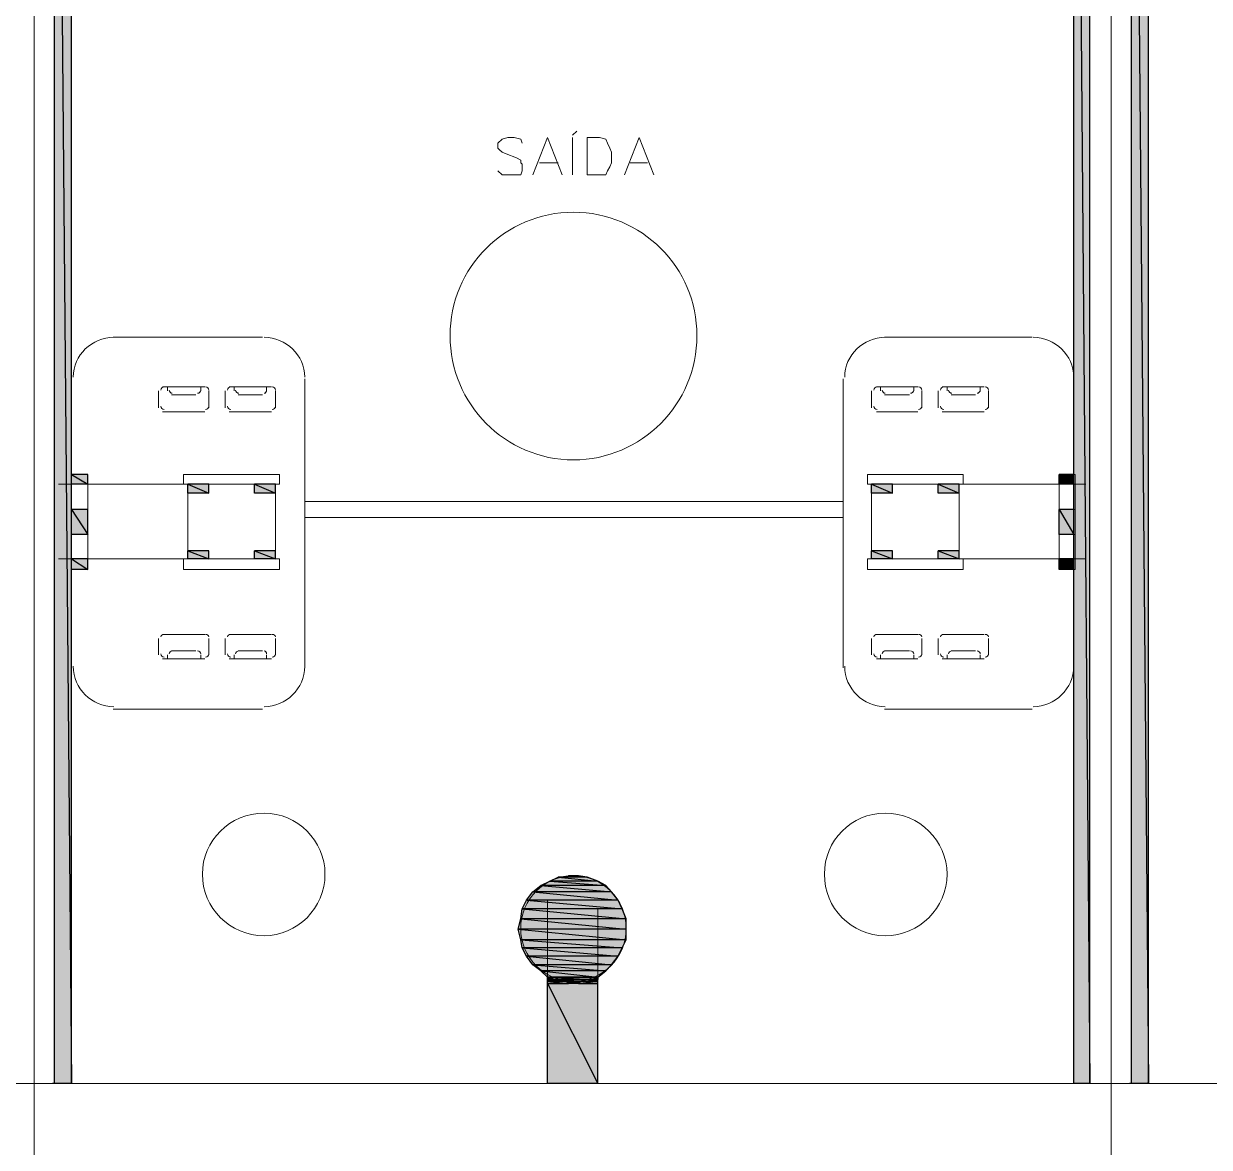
# Model space of a CAD drawing. Header units: millimetres. Extents: x 40 to 176, y -32 to 59.
# Drawn here: x 104.483 to 106.522, y 1.276 to 3.208 of the extents above; entities that cross this region are included whole.
import ezdxf

# ---------------------------------------------------------------- set-up
doc = ezdxf.new("R2010")
doc.units = ezdxf.units.MM
doc.layers.add('15 - Quadro de medição', color=6, linetype='Continuous')

msp = doc.modelspace()

# ---------------------------------------------------------------- hatches: boundary and pattern name
at = {"layer": '15 - Quadro de medição', "true_color": 0x000007}
h = msp.add_hatch(color=7, dxfattribs=at)
h.paths.add_polyline_path([(104.5655, 4.729), (104.5362, 4.729), (104.5655, 1.3852)])
h.paths.add_polyline_path([(104.5362, 4.729), (104.5655, 1.3852), (104.5362, 1.3852)])
h = msp.add_hatch(color=7, dxfattribs=at)
h.paths.add_polyline_path([(106.317, 4.729), (106.2891, 4.729), (106.317, 1.3852)])
h.paths.add_polyline_path([(106.2891, 4.729), (106.317, 1.3852), (106.2891, 1.3852)])
h = msp.add_hatch(color=7, dxfattribs=at)
h.paths.add_polyline_path([(106.4176, 4.729), (106.3883, 4.729), (106.4176, 1.3852)])
h.paths.add_polyline_path([(106.3883, 4.729), (106.4176, 1.3852), (106.3883, 1.3852)])
h = msp.add_hatch(color=7, dxfattribs=at)
h.paths.add_polyline_path([(104.5934, 2.4327), (104.5655, 2.4327), (104.5934, 2.416)])
h.paths.add_polyline_path([(104.5655, 2.4327), (104.5934, 2.416), (104.5655, 2.416)])
h = msp.add_hatch(color=7, dxfattribs=at)
h.paths.add_polyline_path([(106.2891, 2.4327), (106.264, 2.4327), (106.2891, 2.416)])
h.paths.add_polyline_path([(106.264, 2.4327), (106.2891, 2.416), (106.264, 2.416)])
h = msp.add_hatch(color=7, dxfattribs=at)
h.paths.add_polyline_path([(104.8015, 2.416), (104.7652, 2.416), (104.8015, 2.4006)])
h.paths.add_polyline_path([(104.7652, 2.416), (104.8015, 2.4006), (104.7652, 2.4006)])
h = msp.add_hatch(color=7, dxfattribs=at)
h.paths.add_polyline_path([(104.9161, 2.416), (104.8798, 2.416), (104.9161, 2.4006)])
h.paths.add_polyline_path([(104.8798, 2.416), (104.9161, 2.4006), (104.8798, 2.4006)])
h = msp.add_hatch(color=7, dxfattribs=at)
h.paths.add_polyline_path([(105.9776, 2.416), (105.9413, 2.416), (105.9776, 2.4006)])
h.paths.add_polyline_path([(105.9413, 2.416), (105.9776, 2.4006), (105.9413, 2.4006)])
h = msp.add_hatch(color=7, dxfattribs=at)
h.paths.add_polyline_path([(106.0921, 2.416), (106.0558, 2.416), (106.0921, 2.4006)])
h.paths.add_polyline_path([(106.0558, 2.416), (106.0921, 2.4006), (106.0558, 2.4006)])
h = msp.add_hatch(color=7, dxfattribs=at)
h.paths.add_polyline_path([(104.5934, 2.3727), (104.5655, 2.3727), (104.5934, 2.3294)])
h.paths.add_polyline_path([(104.5655, 2.3727), (104.5934, 2.3294), (104.5655, 2.3294)])
h = msp.add_hatch(color=7, dxfattribs=at)
h.paths.add_polyline_path([(106.2891, 2.3727), (106.264, 2.3727), (106.2891, 2.3294)])
h.paths.add_polyline_path([(106.264, 2.3727), (106.2891, 2.3294), (106.264, 2.3294)])
h = msp.add_hatch(color=7, dxfattribs=at)
h.paths.add_polyline_path([(104.5934, 2.2875), (104.5655, 2.2875), (104.5934, 2.2693)])
h.paths.add_polyline_path([(104.5655, 2.2875), (104.5934, 2.2693), (104.5655, 2.2693)])
h = msp.add_hatch(color=7, dxfattribs=at)
h.paths.add_polyline_path([(104.8015, 2.3014), (104.7652, 2.3014), (104.8015, 2.2875)])
h.paths.add_polyline_path([(104.7652, 2.3014), (104.8015, 2.2875), (104.7652, 2.2875)])
h = msp.add_hatch(color=7, dxfattribs=at)
h.paths.add_polyline_path([(104.9161, 2.3014), (104.8798, 2.3014), (104.9161, 2.2875)])
h.paths.add_polyline_path([(104.8798, 2.3014), (104.9161, 2.2875), (104.8798, 2.2875)])
h = msp.add_hatch(color=7, dxfattribs=at)
h.paths.add_polyline_path([(105.9776, 2.3014), (105.9413, 2.3014), (105.9776, 2.2875)])
h.paths.add_polyline_path([(105.9413, 2.3014), (105.9776, 2.2875), (105.9413, 2.2875)])
h = msp.add_hatch(color=7, dxfattribs=at)
h.paths.add_polyline_path([(106.0921, 2.3014), (106.0558, 2.3014), (106.0921, 2.2875)])
h.paths.add_polyline_path([(106.0558, 2.3014), (106.0921, 2.2875), (106.0558, 2.2875)])
h = msp.add_hatch(color=7, dxfattribs=at)
h.paths.add_polyline_path([(106.2891, 2.2875), (106.264, 2.2875), (106.2891, 2.2693)])
h.paths.add_polyline_path([(106.264, 2.2875), (106.2891, 2.2693), (106.264, 2.2693)])
h = msp.add_hatch(color=7, dxfattribs=at)
h.paths.add_polyline_path([(105.4524, 1.7399), (105.4022, 1.7399), (105.4706, 1.733)])
h.paths.add_polyline_path([(105.4022, 1.7399), (105.4706, 1.733), (105.3882, 1.733)])
h = msp.add_hatch(color=7, dxfattribs=at)
h.paths.add_polyline_path([(105.4371, 1.7427), (105.4203, 1.7427), (105.4524, 1.7399)])
h.paths.add_polyline_path([(105.4203, 1.7427), (105.4524, 1.7399), (105.4022, 1.7399)])
h = msp.add_hatch(color=7, dxfattribs=at)
h.paths.add_polyline_path([(105.4943, 1.7148), (105.3589, 1.7148), (105.5055, 1.7008)])
h.paths.add_polyline_path([(105.3589, 1.7148), (105.5055, 1.7008), (105.3477, 1.7008)])
h = msp.add_hatch(color=7, dxfattribs=at)
h.paths.add_polyline_path([(105.4846, 1.726), (105.3728, 1.726), (105.4943, 1.7148)])
h.paths.add_polyline_path([(105.3728, 1.726), (105.4943, 1.7148), (105.3589, 1.7148)])
h = msp.add_hatch(color=7, dxfattribs=at)
h.paths.add_polyline_path([(105.4706, 1.733), (105.3882, 1.733), (105.4846, 1.726)])
h.paths.add_polyline_path([(105.3882, 1.733), (105.4846, 1.726), (105.3728, 1.726)])
h = msp.add_hatch(color=7, dxfattribs=at)
h.paths.add_polyline_path([(105.5055, 1.7008), (105.3477, 1.7008), (105.5125, 1.6855)])
h.paths.add_polyline_path([(105.3477, 1.7008), (105.5125, 1.6855), (105.3407, 1.6855)])
h = msp.add_hatch(color=7, dxfattribs=at)
h.paths.add_polyline_path([(105.5125, 1.6855), (105.3407, 1.6855), (105.5195, 1.6687)])
h.paths.add_polyline_path([(105.3407, 1.6855), (105.5195, 1.6687), (105.3379, 1.6687)])
h = msp.add_hatch(color=7, dxfattribs=at)
h.paths.add_polyline_path([(105.5195, 1.6687), (105.3379, 1.6687), (105.5195, 1.6506)])
h.paths.add_polyline_path([(105.3379, 1.6687), (105.5195, 1.6506), (105.3337, 1.6506)])
h = msp.add_hatch(color=7, dxfattribs=at)
h.paths.add_polyline_path([(105.5195, 1.6506), (105.3337, 1.6506), (105.5195, 1.6324)])
h.paths.add_polyline_path([(105.3337, 1.6506), (105.5195, 1.6324), (105.3379, 1.6324)])
h = msp.add_hatch(color=7, dxfattribs=at)
h.paths.add_polyline_path([(105.5195, 1.6324), (105.3379, 1.6324), (105.5125, 1.6184)])
h.paths.add_polyline_path([(105.3379, 1.6324), (105.5125, 1.6184), (105.3407, 1.6184)])
h = msp.add_hatch(color=7, dxfattribs=at)
h.paths.add_polyline_path([(105.5125, 1.6184), (105.3407, 1.6184), (105.5055, 1.6045)])
h.paths.add_polyline_path([(105.3407, 1.6184), (105.5055, 1.6045), (105.3477, 1.6045)])
h = msp.add_hatch(color=7, dxfattribs=at)
h.paths.add_polyline_path([(105.5055, 1.6045), (105.3477, 1.6045), (105.4943, 1.5891)])
h.paths.add_polyline_path([(105.3477, 1.6045), (105.4943, 1.5891), (105.3589, 1.5891)])
h = msp.add_hatch(color=7, dxfattribs=at)
h.paths.add_polyline_path([(105.4943, 1.5891), (105.3589, 1.5891), (105.4846, 1.5793)])
h.paths.add_polyline_path([(105.3589, 1.5891), (105.4846, 1.5793), (105.3728, 1.5793)])
h = msp.add_hatch(color=7, dxfattribs=at)
h.paths.add_polyline_path([(105.4846, 1.5793), (105.3728, 1.5793), (105.4706, 1.5681)])
h.paths.add_polyline_path([(105.3728, 1.5793), (105.4706, 1.5681), (105.384, 1.5681)])
h = msp.add_hatch(color=7, dxfattribs=at)
h.paths.add_polyline_path([(105.3882, 1.5681), (105.384, 1.5681), (105.3952, 1.564)])
h.paths.add_polyline_path([(105.384, 1.5681), (105.3952, 1.564), (105.384, 1.564)])
h = msp.add_hatch(color=7, dxfattribs=at)
h.paths.add_polyline_path([(105.3952, 1.564), (105.384, 1.564), (105.4022, 1.5612)])
h.paths.add_polyline_path([(105.384, 1.564), (105.4022, 1.5612), (105.384, 1.5612)])
h = msp.add_hatch(color=7, dxfattribs=at)
h.paths.add_polyline_path([(105.4161, 1.5612), (105.384, 1.5612)])
h.paths.add_polyline_path([(105.4161, 1.5612), (105.384, 1.5612), (105.4022, 1.5612)])
h = msp.add_hatch(color=7, dxfattribs=at)
h.paths.add_polyline_path([(105.4161, 1.5612), (105.384, 1.5612), (105.4203, 1.557)])
h.paths.add_polyline_path([(105.384, 1.5612), (105.4203, 1.557), (105.384, 1.557)])
h = msp.add_hatch(color=7, dxfattribs=at)
h.paths.add_polyline_path([(105.4706, 1.557), (105.384, 1.557), (105.4706, 1.3852)])
h.paths.add_polyline_path([(105.384, 1.557), (105.4706, 1.3852), (105.384, 1.3852)])
h = msp.add_hatch(color=7, dxfattribs=at)
h.paths.add_polyline_path([(105.4706, 1.5681), (105.3882, 1.5681), (105.4594, 1.564)])
h.paths.add_polyline_path([(105.3882, 1.5681), (105.4594, 1.564), (105.3952, 1.564)])
h = msp.add_hatch(color=7, dxfattribs=at)
h.paths.add_polyline_path([(105.4594, 1.564), (105.3952, 1.564), (105.4524, 1.5612)])
h.paths.add_polyline_path([(105.3952, 1.564), (105.4524, 1.5612), (105.4022, 1.5612)])
h = msp.add_hatch(color=7, dxfattribs=at)
h.paths.add_polyline_path([(105.4413, 1.5612), (105.4161, 1.5612), (105.4371, 1.557)])
h.paths.add_polyline_path([(105.4161, 1.5612), (105.4371, 1.557), (105.4203, 1.557)])
h = msp.add_hatch(color=7, dxfattribs=at)
h.paths.add_polyline_path([(105.4706, 1.5612), (105.4413, 1.5612), (105.4706, 1.557)])
h.paths.add_polyline_path([(105.4413, 1.5612), (105.4706, 1.557), (105.4371, 1.557)])
h = msp.add_hatch(color=7, dxfattribs=at)
h.paths.add_polyline_path([(105.4371, 1.557), (105.4706, 1.557), (105.4692, 1.557)])
h.paths.add_polyline_path([(105.4706, 1.557), (105.4692, 1.557), (105.4371, 1.557)])
h = msp.add_hatch(color=7, dxfattribs=at)
h.paths.add_polyline_path([(105.4524, 1.5612), (105.4706, 1.5612), (105.4692, 1.5612)])
h.paths.add_polyline_path([(105.4706, 1.5612), (105.4692, 1.5612), (105.4524, 1.5612)])
h = msp.add_hatch(color=7, dxfattribs=at)
h.paths.add_polyline_path([(105.4706, 1.564), (105.4594, 1.564), (105.4706, 1.5612)])
h.paths.add_polyline_path([(105.4594, 1.564), (105.4706, 1.5612), (105.4552, 1.5612)])
h = msp.add_hatch(color=7, dxfattribs=at)
h.paths.add_polyline_path([(105.4706, 1.564), (105.4706, 1.5681)])
h.paths.add_polyline_path([(105.4706, 1.5681), (105.4706, 1.564), (105.4594, 1.564)])

# ---------------------------------------------------------------- linework, layer by layer
at = {"layer": '15 - Quadro de medição', "color": 7, "linetype": 'Continuous', "lineweight": 20, "true_color": 0x000007}
for points in [[(102.6491, 5.0936), (104.5012, 5.0936), (104.5012, 1.3852), (102.6491, 1.3852)], [(104.5012, 5.0936), (106.3533, 5.0936), (106.3533, 1.3852), (104.5012, 1.3852)], [(106.3533, 5.0936), (108.2082, 5.0936), (108.2082, 1.3852), (106.3533, 1.3852)], [(105.4524, 2.9481), (105.4524, 3.0124), (105.4734, 3.0124), (105.4846, 3.0096), (105.4874, 3.0026), (105.4915, 2.9942), (105.4943, 2.9873), (105.4943, 2.9691), (105.4915, 2.9621), (105.4874, 2.9551), (105.4846, 2.9481), (105.4734, 2.9481)], [(104.5934, 2.4327), (104.5655, 2.4327), (104.5655, 2.2693), (104.5934, 2.2693)], [(106.264, 2.4327), (106.2919, 2.4327), (106.2919, 2.2693), (106.264, 2.2693)], [(104.7652, 2.4006), (104.8015, 2.4006), (104.8015, 2.416), (104.7652, 2.416)], [(104.9161, 2.4006), (104.8798, 2.4006), (104.8798, 2.416), (104.9161, 2.416)], [(105.9413, 2.4006), (105.9776, 2.4006), (105.9776, 2.416), (105.9413, 2.416)], [(106.0921, 2.4006), (106.0558, 2.4006), (106.0558, 2.416), (106.0921, 2.416)], [(104.7652, 2.3014), (104.8015, 2.3014), (104.8015, 2.2875), (104.7652, 2.2875)], [(104.9161, 2.3014), (104.8798, 2.3014), (104.8798, 2.2875), (104.9161, 2.2875)], [(105.9413, 2.3014), (105.9776, 2.3014), (105.9776, 2.2875), (105.9413, 2.2875)], [(106.0921, 2.3014), (106.0558, 2.3014), (106.0558, 2.2875), (106.0921, 2.2875)], [(102.6491, 1.3852), (104.5012, 1.3852), (104.5012, -2.319), (102.6491, -2.319)], [(104.5012, 1.3852), (106.3533, 1.3852), (106.3533, -2.319), (104.5012, -2.319)], [(106.3533, 1.3852), (108.2082, 1.3852), (108.2082, -2.319), (106.3533, -2.319)]]:
    msp.add_lwpolyline(points, close=True, dxfattribs=at)
for points in [[(104.5725, 4.9511), (106.2891, 4.9511), (106.2891, 1.3852), (104.5655, 1.3852), (104.5641, 1.3866), (104.5012, 1.3852)], [(104.5655, 1.3852), (104.5655, 4.9441), (104.5655, 4.9441)], [(106.4246, 4.9511), (108.144, 4.9511), (108.144, 1.3852), (106.4176, 1.3852), (106.4162, 1.3866), (106.3533, 1.3852)], [(106.4176, 1.3852), (106.4176, 4.9441), (106.4176, 4.9441)], [(104.5012, 4.8645), (104.5012, 1.3852), (102.6491, 1.3852), (102.6491, 4.8645)], [(106.3533, 4.8645), (106.3533, 1.3852), (104.5012, 1.3852), (104.5012, 4.8645)], [(108.2082, 4.8645), (108.2082, 1.3852), (106.3533, 1.3852), (106.3533, 4.8645)], [(104.5362, 4.729), (104.5362, 1.3852), (104.5655, 1.3852), (104.5222, 1.3852)], [(106.2891, 1.3852), (106.317, 1.3852), (106.317, 4.729)], [(106.3883, 4.729), (106.3883, 1.3852), (106.4176, 1.3852), (106.3743, 1.3852)], [(105.4273, 3.0166), (105.4343, 3.0236), (105.4343, 3.0236)], [(105.3407, 3.0026), (105.3379, 3.0096), (105.3267, 3.0124), (105.3156, 3.0124), (105.3058, 3.0096), (105.2988, 3.0026), (105.2988, 2.9942), (105.3016, 2.9914), (105.3058, 2.9873), (105.3128, 2.9845), (105.3309, 2.9775), (105.3379, 2.9733), (105.3379, 2.9691), (105.3407, 2.9663), (105.3407, 2.9551), (105.3379, 2.9481), (105.3267, 2.9481), (105.3156, 2.9481), (105.3058, 2.9481), (105.2988, 2.9551)], [(105.3589, 2.9481), (105.384, 3.0124), (105.4091, 2.9481)], [(105.4273, 2.9481), (105.4273, 3.0124), (105.4273, 3.0124)], [(105.5167, 2.9481), (105.5418, 3.0124), (105.567, 2.9481)], [(105.37, 2.9691), (105.4022, 2.9691), (105.4022, 2.9691)], [(105.5265, 2.9691), (105.5558, 2.9691), (105.5558, 2.9691)], [(104.6367, 2.6688), (104.8937, 2.6688), (104.8937, 2.6688)], [(106.2179, 2.6688), (105.9636, 2.6688), (105.9636, 2.6688)], [(104.5655, 2.1003), (104.5655, 2.5976), (104.5655, 2.5976)], [(104.9664, 2.5976), (104.9664, 2.3866), (104.9664, 2.1003)], [(105.8924, 2.5976), (105.8924, 2.3866), (105.8924, 2.1003)], [(106.2891, 2.1003), (106.2891, 2.5976), (106.2891, 2.5976)], [(104.7149, 2.5473), (104.7149, 2.5766), (104.7149, 2.5766)], [(104.7219, 2.5836), (104.7946, 2.5836), (104.7946, 2.5836)], [(104.7876, 2.5766), (104.7876, 2.5836), (104.7303, 2.5836), (104.7303, 2.5766)], [(104.7373, 2.5696), (104.7792, 2.5696), (104.7792, 2.5696)], [(104.8015, 2.5766), (104.8015, 2.5473), (104.8015, 2.5473)], [(104.8295, 2.5766), (104.8295, 2.5473), (104.8295, 2.5473)], [(104.9091, 2.5836), (104.8365, 2.5836), (104.8365, 2.5836)], [(104.8448, 2.5766), (104.8448, 2.5836), (104.9007, 2.5836), (104.9007, 2.5766)], [(104.8937, 2.5696), (104.8518, 2.5696), (104.8518, 2.5696)], [(104.9161, 2.5473), (104.9161, 2.5766), (104.9161, 2.5766)], [(105.9413, 2.5473), (105.9413, 2.5766), (105.9413, 2.5766)], [(105.9497, 2.5836), (106.0209, 2.5836), (106.0209, 2.5836)], [(106.0139, 2.5766), (106.0139, 2.5836), (105.9567, 2.5836), (105.9567, 2.5766)], [(105.9636, 2.5696), (106.0069, 2.5696), (106.0069, 2.5696)], [(106.0279, 2.5766), (106.0279, 2.5473), (106.0279, 2.5473)], [(106.0558, 2.5766), (106.0558, 2.5473), (106.0558, 2.5473)], [(106.1354, 2.5836), (106.0628, 2.5836), (106.0628, 2.5836)], [(106.0712, 2.5766), (106.0712, 2.5836), (106.1285, 2.5836), (106.1285, 2.5766)], [(106.1201, 2.5696), (106.0782, 2.5696), (106.0782, 2.5696)], [(106.1424, 2.5473), (106.1424, 2.5766), (106.1424, 2.5766)], [(104.7946, 2.5403), (104.7219, 2.5403), (104.7219, 2.5403)], [(104.8365, 2.5403), (104.9091, 2.5403), (104.9091, 2.5403)], [(106.0209, 2.5403), (105.9497, 2.5403), (105.9497, 2.5403)], [(106.0628, 2.5403), (106.1354, 2.5403), (106.1354, 2.5403)], [(104.9161, 2.416), (104.9231, 2.416), (104.9231, 2.4327), (104.7582, 2.4327), (104.7582, 2.416)], [(105.9413, 2.416), (105.9343, 2.416), (105.9343, 2.4327), (106.0991, 2.4327), (106.0991, 2.416)], [(104.5431, 2.416), (104.9161, 2.416), (104.9161, 2.2875)], [(104.7652, 2.416), (104.7652, 2.2875), (104.7652, 2.2875)], [(106.31, 2.416), (105.9413, 2.416), (105.9413, 2.2875)], [(106.0921, 2.416), (106.0921, 2.2875), (106.0921, 2.2875)], [(104.9664, 2.3866), (105.8924, 2.3866), (105.8924, 2.3866)], [(104.5934, 2.3727), (104.5655, 2.3727), (104.5655, 2.3727)], [(106.264, 2.3727), (106.2919, 2.3727), (106.2919, 2.3727)], [(104.9664, 2.3587), (105.8924, 2.3587), (105.8924, 2.3587)], [(104.5934, 2.3294), (104.5655, 2.3294), (104.5655, 2.3294)], [(106.264, 2.3294), (106.2919, 2.3294), (106.2919, 2.3294)], [(104.5431, 2.2875), (104.9161, 2.2875), (104.9161, 2.2875)], [(104.9161, 2.2875), (104.9231, 2.2875), (104.9231, 2.2693), (104.7582, 2.2693), (104.7582, 2.2875)], [(105.9413, 2.2875), (105.9343, 2.2875), (105.9343, 2.2693), (106.0991, 2.2693), (106.0991, 2.2875)], [(106.31, 2.2875), (105.9413, 2.2875), (105.9413, 2.2875)], [(104.7149, 2.1506), (104.7149, 2.1227), (104.7149, 2.1227)], [(104.7946, 2.1576), (104.7219, 2.1576), (104.7219, 2.1576)], [(104.8015, 2.1227), (104.8015, 2.1506), (104.8015, 2.1506)], [(104.8295, 2.1227), (104.8295, 2.1506), (104.8295, 2.1506)], [(104.8365, 2.1576), (104.9091, 2.1576), (104.9091, 2.1576)], [(104.9161, 2.1506), (104.9161, 2.1227), (104.9161, 2.1227)], [(105.9413, 2.1506), (105.9413, 2.1227), (105.9413, 2.1227)], [(106.0209, 2.1576), (105.9497, 2.1576), (105.9497, 2.1576)], [(106.0279, 2.1227), (106.0279, 2.1506), (106.0279, 2.1506)], [(106.0558, 2.1227), (106.0558, 2.1506), (106.0558, 2.1506)], [(106.0628, 2.1576), (106.1354, 2.1576), (106.1354, 2.1576)], [(106.1424, 2.1506), (106.1424, 2.1227), (106.1424, 2.1227)], [(104.7876, 2.1227), (104.7876, 2.1157), (104.7303, 2.1157), (104.7303, 2.1227)], [(104.7373, 2.1296), (104.7792, 2.1296), (104.7792, 2.1296)], [(104.8448, 2.1227), (104.8448, 2.1157), (104.9007, 2.1157), (104.9007, 2.1227)], [(104.8937, 2.1296), (104.8518, 2.1296), (104.8518, 2.1296)], [(106.0139, 2.1227), (106.0139, 2.1157), (105.9567, 2.1157), (105.9567, 2.1227)], [(105.9636, 2.1296), (106.0069, 2.1296), (106.0069, 2.1296)], [(106.0712, 2.1227), (106.0712, 2.1157), (106.1285, 2.1157), (106.1285, 2.1227)], [(106.1201, 2.1296), (106.0782, 2.1296), (106.0782, 2.1296)], [(104.7219, 2.1157), (104.7946, 2.1157), (104.7946, 2.1157)], [(104.9091, 2.1157), (104.8365, 2.1157), (104.8365, 2.1157)], [(105.9497, 2.1157), (106.0209, 2.1157), (106.0209, 2.1157)], [(106.1354, 2.1157), (106.0628, 2.1157), (106.0628, 2.1157)], [(104.8937, 2.0291), (104.6367, 2.0291), (104.6367, 2.0291)], [(105.9636, 2.0291), (106.2179, 2.0291), (106.2179, 2.0291)], [(105.384, 1.3852), (105.384, 1.7008), (105.384, 1.7008)], [(105.4706, 1.3852), (105.4706, 1.6855), (105.4706, 1.6855)]]:
    msp.add_lwpolyline(points, dxfattribs=at)
at = {"layer": '15 - Quadro de medição', "color": 7, "linetype": 'Continuous', "lineweight": -2, "true_color": 0x000007}
for points in [[(104.5655, 4.729), (104.5362, 4.729), (104.5655, 1.3852)], [(104.5362, 4.729), (104.5655, 1.3852), (104.5362, 1.3852)], [(106.317, 4.729), (106.2891, 4.729), (106.317, 1.3852)], [(106.2891, 4.729), (106.317, 1.3852), (106.2891, 1.3852)], [(106.4176, 4.729), (106.3883, 4.729), (106.4176, 1.3852)], [(106.3883, 4.729), (106.4176, 1.3852), (106.3883, 1.3852)], [(104.5934, 2.4327), (104.5655, 2.4327), (104.5934, 2.416)], [(104.5655, 2.4327), (104.5934, 2.416), (104.5655, 2.416)], [(106.2891, 2.4327), (106.264, 2.4327), (106.2891, 2.416)], [(106.264, 2.4327), (106.2891, 2.416), (106.264, 2.416)], [(104.8015, 2.416), (104.7652, 2.416), (104.8015, 2.4006)], [(104.7652, 2.416), (104.8015, 2.4006), (104.7652, 2.4006)], [(104.9161, 2.416), (104.8798, 2.416), (104.9161, 2.4006)], [(104.8798, 2.416), (104.9161, 2.4006), (104.8798, 2.4006)], [(105.9776, 2.416), (105.9413, 2.416), (105.9776, 2.4006)], [(105.9413, 2.416), (105.9776, 2.4006), (105.9413, 2.4006)], [(106.0921, 2.416), (106.0558, 2.416), (106.0921, 2.4006)], [(106.0558, 2.416), (106.0921, 2.4006), (106.0558, 2.4006)], [(104.5934, 2.3727), (104.5655, 2.3727), (104.5934, 2.3294)], [(104.5655, 2.3727), (104.5934, 2.3294), (104.5655, 2.3294)], [(106.2891, 2.3727), (106.264, 2.3727), (106.2891, 2.3294)], [(106.264, 2.3727), (106.2891, 2.3294), (106.264, 2.3294)], [(104.5934, 2.2875), (104.5655, 2.2875), (104.5934, 2.2693)], [(104.5655, 2.2875), (104.5934, 2.2693), (104.5655, 2.2693)], [(104.8015, 2.3014), (104.7652, 2.3014), (104.8015, 2.2875)], [(104.7652, 2.3014), (104.8015, 2.2875), (104.7652, 2.2875)], [(104.9161, 2.3014), (104.8798, 2.3014), (104.9161, 2.2875)], [(104.8798, 2.3014), (104.9161, 2.2875), (104.8798, 2.2875)], [(105.9776, 2.3014), (105.9413, 2.3014), (105.9776, 2.2875)], [(105.9413, 2.3014), (105.9776, 2.2875), (105.9413, 2.2875)], [(106.0921, 2.3014), (106.0558, 2.3014), (106.0921, 2.2875)], [(106.0558, 2.3014), (106.0921, 2.2875), (106.0558, 2.2875)], [(106.2891, 2.2875), (106.264, 2.2875), (106.2891, 2.2693)], [(106.264, 2.2875), (106.2891, 2.2693), (106.264, 2.2693)], [(105.4022, 1.7399), (105.4706, 1.733), (105.3882, 1.733)], [(105.4203, 1.7427), (105.4524, 1.7399), (105.4022, 1.7399)], [(105.4524, 1.7399), (105.4022, 1.7399), (105.4706, 1.733)], [(105.4371, 1.7427), (105.4203, 1.7427), (105.4524, 1.7399)], [(105.3589, 1.7148), (105.5055, 1.7008), (105.3477, 1.7008)], [(105.3728, 1.726), (105.4943, 1.7148), (105.3589, 1.7148)], [(105.4943, 1.7148), (105.3589, 1.7148), (105.5055, 1.7008)], [(105.3882, 1.733), (105.4846, 1.726), (105.3728, 1.726)], [(105.4846, 1.726), (105.3728, 1.726), (105.4943, 1.7148)], [(105.4706, 1.733), (105.3882, 1.733), (105.4846, 1.726)], [(105.3477, 1.7008), (105.5125, 1.6855), (105.3407, 1.6855)], [(105.5055, 1.7008), (105.3477, 1.7008), (105.5125, 1.6855)], [(105.3407, 1.6855), (105.5195, 1.6687), (105.3379, 1.6687)], [(105.5125, 1.6855), (105.3407, 1.6855), (105.5195, 1.6687)], [(105.3379, 1.6687), (105.5195, 1.6506), (105.3337, 1.6506)], [(105.5195, 1.6687), (105.3379, 1.6687), (105.5195, 1.6506)], [(105.5195, 1.6506), (105.3337, 1.6506), (105.5195, 1.6324)], [(105.3337, 1.6506), (105.5195, 1.6324), (105.3379, 1.6324)], [(105.5195, 1.6324), (105.3379, 1.6324), (105.5125, 1.6184)], [(105.3379, 1.6324), (105.5125, 1.6184), (105.3407, 1.6184)], [(105.5125, 1.6184), (105.3407, 1.6184), (105.5055, 1.6045)], [(105.3407, 1.6184), (105.5055, 1.6045), (105.3477, 1.6045)], [(105.5055, 1.6045), (105.3477, 1.6045), (105.4943, 1.5891)], [(105.3477, 1.6045), (105.4943, 1.5891), (105.3589, 1.5891)], [(105.4943, 1.5891), (105.3589, 1.5891), (105.4846, 1.5793)], [(105.3589, 1.5891), (105.4846, 1.5793), (105.3728, 1.5793)], [(105.4846, 1.5793), (105.3728, 1.5793), (105.4706, 1.5681)], [(105.3728, 1.5793), (105.4706, 1.5681), (105.384, 1.5681)], [(105.384, 1.5681), (105.384, 1.5681)], [(105.4706, 1.5681), (105.384, 1.5681)], [(105.384, 1.5681), (105.4706, 1.5681), (105.3882, 1.5681)], [(105.384, 1.5681), (105.3882, 1.5681), (105.3882, 1.5681)], [(105.3882, 1.5681), (105.3882, 1.5681), (105.384, 1.5681)], [(105.3882, 1.5681), (105.384, 1.5681), (105.3952, 1.564)], [(105.384, 1.5681), (105.3952, 1.564), (105.384, 1.564)], [(105.3952, 1.564), (105.384, 1.564), (105.4022, 1.5612)], [(105.384, 1.564), (105.4022, 1.5612), (105.384, 1.5612)], [(105.384, 1.5612), (105.4022, 1.5612), (105.4022, 1.5612)], [(105.4022, 1.5612), (105.4022, 1.5612), (105.384, 1.5612)], [(105.384, 1.5612), (105.4022, 1.5612), (105.4022, 1.5612)], [(105.4022, 1.5612), (105.4022, 1.5612), (105.384, 1.5612)], [(105.4161, 1.5612), (105.4161, 1.5612), (105.384, 1.5612)], [(105.4161, 1.5612), (105.384, 1.5612), (105.4022, 1.5612)], [(105.4161, 1.5612), (105.384, 1.5612), (105.4203, 1.557)], [(105.384, 1.5612), (105.4203, 1.557), (105.384, 1.557)], [(105.384, 1.557), (105.4203, 1.557), (105.4203, 1.557)], [(105.4203, 1.557), (105.4203, 1.557), (105.384, 1.557)], [(105.4706, 1.557), (105.384, 1.557), (105.4706, 1.3852)], [(105.384, 1.557), (105.4706, 1.3852), (105.384, 1.3852)], [(105.4706, 1.5681), (105.3882, 1.5681), (105.4594, 1.564)], [(105.3882, 1.5681), (105.4594, 1.564), (105.3952, 1.564)], [(105.4594, 1.564), (105.3952, 1.564), (105.4524, 1.5612)], [(105.3952, 1.564), (105.4524, 1.5612), (105.4022, 1.5612)], [(105.4022, 1.5612), (105.4524, 1.5612), (105.4524, 1.5612)], [(105.4524, 1.5612), (105.4524, 1.5612), (105.4022, 1.5612)], [(105.4524, 1.5612), (105.4022, 1.5612), (105.4413, 1.5612)], [(105.4022, 1.5612), (105.4413, 1.5612), (105.4161, 1.5612)], [(105.4413, 1.5612), (105.4161, 1.5612), (105.4371, 1.557)], [(105.4161, 1.5612), (105.4371, 1.557), (105.4203, 1.557)], [(105.4413, 1.5612), (105.4706, 1.557), (105.4371, 1.557)], [(105.4371, 1.557), (105.4706, 1.557), (105.4692, 1.557)], [(105.4706, 1.557), (105.4692, 1.557), (105.4371, 1.557)], [(105.4524, 1.5612), (105.4706, 1.5612), (105.4413, 1.5612)], [(105.4706, 1.5612), (105.4413, 1.5612), (105.4706, 1.557)], [(105.4552, 1.5612), (105.4706, 1.5612), (105.4524, 1.5612)], [(105.4524, 1.5612), (105.4706, 1.5612), (105.4692, 1.5612)], [(105.4706, 1.5612), (105.4692, 1.5612), (105.4524, 1.5612)], [(105.4706, 1.5612), (105.4524, 1.5612)], [(105.4594, 1.564), (105.4706, 1.5612), (105.4552, 1.5612)], [(105.4706, 1.5612), (105.4552, 1.5612)], [(105.4706, 1.5681), (105.4706, 1.564), (105.4594, 1.564)], [(105.4706, 1.564), (105.4594, 1.564), (105.4706, 1.5612)], [(105.4706, 1.5681), (105.4692, 1.5681), (105.4692, 1.5681)], [(105.4706, 1.5681), (105.4692, 1.5681), (105.4692, 1.5681)], [(105.4706, 1.5681), (105.4692, 1.5681), (105.4692, 1.5681)], [(105.4706, 1.564), (105.4706, 1.5681)]]:
    msp.add_lwpolyline(points, close=True, dxfattribs=at)
at = {"layer": '15 - Quadro de medição', "color": 7, "linetype": 'Continuous', "lineweight": 20, "true_color": 0x000007}
for points in [[(105.641, 2.6716), (105.641, 2.7889), (105.546, 2.8839), (105.4287, 2.8839), (105.4287, 2.8839), (105.3114, 2.8839), (105.2164, 2.7889), (105.2164, 2.6716), (105.2164, 2.6716), (105.2164, 2.5543), (105.3114, 2.4579), (105.4287, 2.4579), (105.4287, 2.4579), (105.546, 2.4579), (105.641, 2.5543), (105.641, 2.6716)], [(105.0013, 1.7455), (105.0013, 1.8028), (104.9538, 1.8503), (104.8965, 1.8503), (104.8965, 1.8503), (104.8379, 1.8503), (104.7904, 1.8028), (104.7904, 1.7455), (104.7904, 1.7455), (104.7904, 1.6869), (104.8379, 1.6394), (104.8965, 1.6394), (104.8965, 1.6394), (104.9538, 1.6394), (105.0013, 1.6869), (105.0013, 1.7455)], [(106.0712, 1.7455), (106.0712, 1.8028), (106.0237, 1.8503), (105.965, 1.8503), (105.965, 1.8503), (105.9064, 1.8503), (105.8603, 1.8028), (105.8603, 1.7455), (105.8603, 1.7455), (105.8603, 1.6869), (105.9064, 1.6394), (105.965, 1.6394), (105.965, 1.6394), (106.0237, 1.6394), (106.0712, 1.6869), (106.0712, 1.7455)], [(105.5195, 1.652), (105.5195, 1.7022), (105.479, 1.7427), (105.4287, 1.7427), (105.4287, 1.7427), (105.3784, 1.7427), (105.3379, 1.7022), (105.3379, 1.652), (105.3379, 1.652), (105.3379, 1.6017), (105.3784, 1.5612), (105.4287, 1.5612), (105.4287, 1.5612), (105.479, 1.5612), (105.5195, 1.6017), (105.5195, 1.652)]]:
    msp.add_open_spline(points, degree=3, knots=[0, 0, 0, 0, 0.0625, 0.0625, 0.0625, 0.062501, 0.125, 0.125, 0.125, 0.125001, 0.1875, 0.1875, 0.1875, 0.187501, 1, 1, 1, 1], dxfattribs=at)
for points in [[(104.6381, 2.6688), (104.6004, 2.6688), (104.5683, 2.6381), (104.5683, 2.6004)], [(104.9664, 2.6004), (104.9664, 2.6381), (104.9342, 2.6688), (104.8965, 2.6688)], [(105.965, 2.6688), (105.9273, 2.6688), (105.8952, 2.6381), (105.8952, 2.6004)], [(106.2891, 2.6004), (106.2891, 2.6381), (106.257, 2.6688), (106.2193, 2.6688)], [(104.7247, 2.5836), (104.7219, 2.5836), (104.7191, 2.5808), (104.7191, 2.578)], [(104.7331, 2.578), (104.7331, 2.5752), (104.7359, 2.5724), (104.7387, 2.5724)], [(104.782, 2.5724), (104.7848, 2.5724), (104.7876, 2.5752), (104.7876, 2.578)], [(104.8015, 2.578), (104.8015, 2.5808), (104.7988, 2.5836), (104.796, 2.5836)], [(104.8393, 2.5836), (104.8365, 2.5836), (104.8337, 2.5808), (104.8337, 2.578)], [(104.8476, 2.578), (104.8476, 2.5752), (104.8504, 2.5724), (104.8532, 2.5724)], [(104.8965, 2.5724), (104.8993, 2.5724), (104.9007, 2.5752), (104.9007, 2.578)], [(104.9161, 2.578), (104.9161, 2.5808), (104.9133, 2.5836), (104.9105, 2.5836)], [(105.9511, 2.5836), (105.9483, 2.5836), (105.9455, 2.5808), (105.9455, 2.578)], [(105.9595, 2.578), (105.9595, 2.5752), (105.9623, 2.5724), (105.965, 2.5724)], [(106.0083, 2.5724), (106.0111, 2.5724), (106.0139, 2.5752), (106.0139, 2.578)], [(106.0279, 2.578), (106.0279, 2.5808), (106.0251, 2.5836), (106.0223, 2.5836)], [(106.0656, 2.5836), (106.0628, 2.5836), (106.06, 2.5808), (106.06, 2.578)], [(106.074, 2.578), (106.074, 2.5752), (106.0768, 2.5724), (106.0796, 2.5724)], [(106.1229, 2.5724), (106.1257, 2.5724), (106.1285, 2.5752), (106.1285, 2.578)], [(106.1424, 2.578), (106.1424, 2.5808), (106.1396, 2.5836), (106.1368, 2.5836)], [(104.7191, 2.5501), (104.7191, 2.5473), (104.7219, 2.5445), (104.7247, 2.5445)], [(104.796, 2.5445), (104.7988, 2.5445), (104.8015, 2.5473), (104.8015, 2.5501)], [(104.8337, 2.5501), (104.8337, 2.5473), (104.8365, 2.5445), (104.8393, 2.5445)], [(104.9105, 2.5445), (104.9133, 2.5445), (104.9161, 2.5473), (104.9161, 2.5501)], [(105.9455, 2.5501), (105.9455, 2.5473), (105.9483, 2.5445), (105.9511, 2.5445)], [(106.0223, 2.5445), (106.0251, 2.5445), (106.0279, 2.5473), (106.0279, 2.5501)], [(106.06, 2.5501), (106.06, 2.5473), (106.0628, 2.5445), (106.0656, 2.5445)], [(106.1368, 2.5445), (106.1396, 2.5445), (106.1424, 2.5473), (106.1424, 2.5501)], [(104.7247, 2.1576), (104.7219, 2.1576), (104.7191, 2.1562), (104.7191, 2.1534)], [(104.8015, 2.1534), (104.8015, 2.1562), (104.7988, 2.1576), (104.796, 2.1576)], [(104.8393, 2.1576), (104.8365, 2.1576), (104.8337, 2.1562), (104.8337, 2.1534)], [(104.9161, 2.1534), (104.9161, 2.1562), (104.9133, 2.1576), (104.9105, 2.1576)], [(105.9511, 2.1576), (105.9483, 2.1576), (105.9455, 2.1562), (105.9455, 2.1534)], [(106.0279, 2.1534), (106.0279, 2.1562), (106.0251, 2.1576), (106.0223, 2.1576)], [(106.0656, 2.1576), (106.0628, 2.1576), (106.06, 2.1562), (106.06, 2.1534)], [(106.1424, 2.1534), (106.1424, 2.1562), (106.1396, 2.1576), (106.1368, 2.1576)], [(104.7191, 2.1241), (104.7191, 2.1213), (104.7219, 2.1185), (104.7247, 2.1185)], [(104.7387, 2.1296), (104.7359, 2.1296), (104.7331, 2.1269), (104.7331, 2.1241)], [(104.7876, 2.1241), (104.7876, 2.1269), (104.7848, 2.1296), (104.782, 2.1296)], [(104.796, 2.1185), (104.7988, 2.1185), (104.8015, 2.1213), (104.8015, 2.1241)], [(104.8337, 2.1241), (104.8337, 2.1213), (104.8365, 2.1185), (104.8393, 2.1185)], [(104.8532, 2.1296), (104.8504, 2.1296), (104.8476, 2.1269), (104.8476, 2.1241)], [(104.9007, 2.1241), (104.9007, 2.1269), (104.8993, 2.1296), (104.8965, 2.1296)], [(104.9105, 2.1185), (104.9133, 2.1185), (104.9161, 2.1213), (104.9161, 2.1241)], [(105.9455, 2.1241), (105.9455, 2.1213), (105.9483, 2.1185), (105.9511, 2.1185)], [(105.965, 2.1296), (105.9623, 2.1296), (105.9595, 2.1269), (105.9595, 2.1241)], [(106.0139, 2.1241), (106.0139, 2.1269), (106.0111, 2.1296), (106.0083, 2.1296)], [(106.0223, 2.1185), (106.0251, 2.1185), (106.0279, 2.1213), (106.0279, 2.1241)], [(106.06, 2.1241), (106.06, 2.1213), (106.0628, 2.1185), (106.0656, 2.1185)], [(106.0796, 2.1296), (106.0768, 2.1296), (106.074, 2.1269), (106.074, 2.1241)], [(106.1285, 2.1241), (106.1285, 2.1269), (106.1257, 2.1296), (106.1229, 2.1296)], [(106.1368, 2.1185), (106.1396, 2.1185), (106.1424, 2.1213), (106.1424, 2.1241)], [(104.5683, 2.1031), (104.5683, 2.064), (104.6004, 2.0333), (104.6381, 2.0333)], [(104.8965, 2.0333), (104.9342, 2.0333), (104.9664, 2.064), (104.9664, 2.1031)], [(105.8952, 2.1031), (105.8952, 2.064), (105.9273, 2.0333), (105.965, 2.0333)], [(106.2193, 2.0333), (106.257, 2.0333), (106.2891, 2.064), (106.2891, 2.1031)]]:
    msp.add_open_spline(points, degree=3, dxfattribs=at)

doc.saveas('drawing.dxf')
